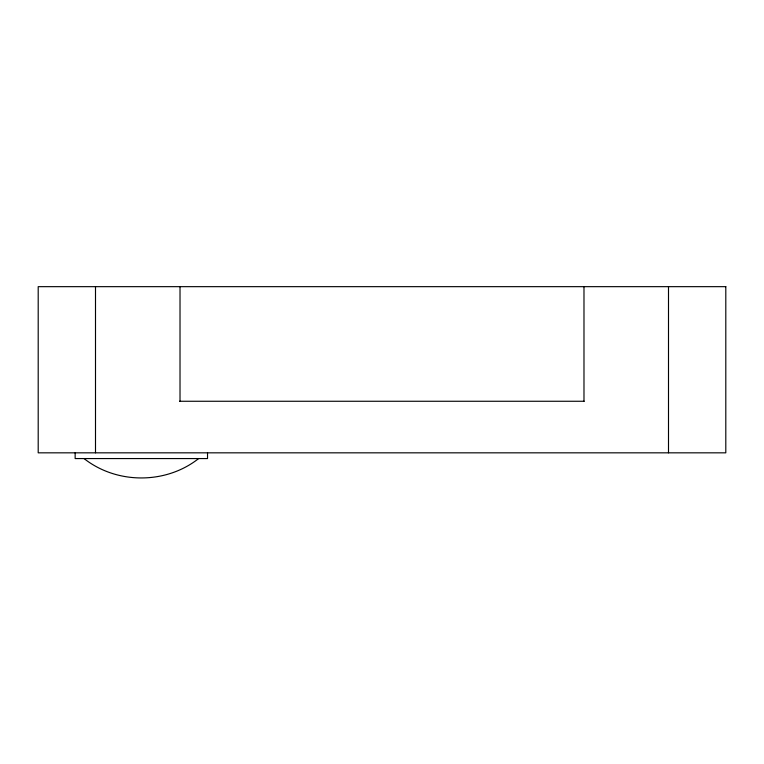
<?xml version="1.0" encoding="UTF-8"?>
<svg xmlns="http://www.w3.org/2000/svg" width="764" height="764" viewBox="0 0 764 764"><rect width="100%" height="100%" fill="white"/><g stroke="black" fill="none" stroke-linecap="round" stroke-linejoin="round"><path stroke-width="1.15" d="M198.64 458.562C165.874 484.405 116.806 484.405 84.04 458.562M179.588 401.262L584.183 401.262M668.5 286.662L668.5 452.832M583.982 286.662L583.982 401.262M207.531 452.832L207.531 458.562L75.149 458.562L75.149 452.832M180.017 286.662L180.017 401.262M95.5 286.662L95.5 452.832M725.8 286.662L38.2 286.662L38.2 452.832L725.8 452.832L725.8 286.662"/></g></svg>
